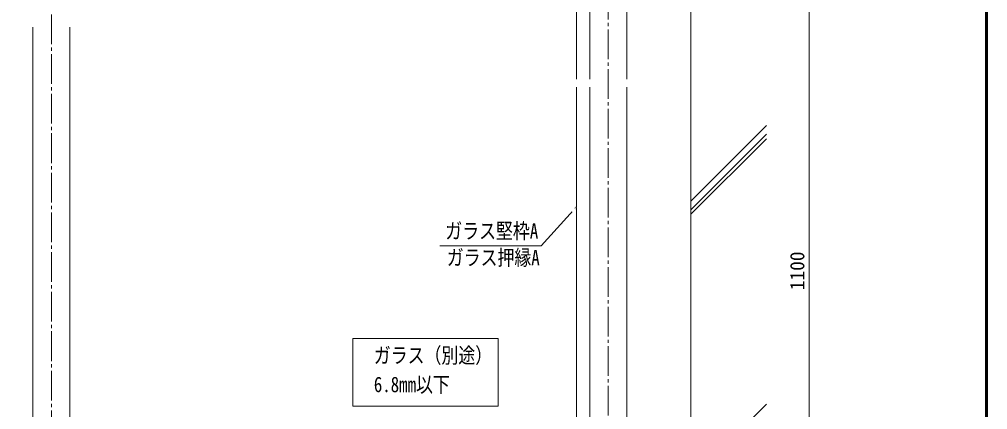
# Model space of a CAD drawing. Units: millimetres at full size; details may follow other scales. Extents: x -3501 to 3497, y -1129 to 1133.
# Drawn here: x 2324 to 3497, y -301 to 172 of the extents above; entities that cross this region are included whole.
import ezdxf
from ezdxf.enums import TextEntityAlignment as Align

# ---------------------------------------------------------------- set-up
doc = ezdxf.new("R2010")
doc.units = ezdxf.units.MM
doc.header["$LTSCALE"] = 4
doc.linetypes.add('CHAIN2', pattern=[12, 9, -1, 1, -1])
for name, color, linetype, lineweight in [('0-0_0', 7, 'Continuous', 18), ('0-1_1手摺寸法', 3, 'Continuous', 18), ('0-4_2躯体線', 4, 'Continuous', 9), ('0-5_3中心線', 2, 'CHAIN2', 18), ('0-7_42ｱﾙﾐ部品', 6, 'Continuous', 18), ('0-9_6ﾊｯﾁﾝｸﾞ', 4, 'Continuous', 9), ('0-F_WAKU', 7, 'Continuous', 18)]:
    doc.layers.add(name, color=color, linetype=linetype, lineweight=lineweight)
doc.styles.add('ＭＳ ゴシック', font='')
doc.styles.get('ＭＳ ゴシック').set_extended_font_data('MS Gothic')

msp = doc.modelspace()

# ---------------------------------------------------------------- linework, layer by layer
at = {"layer": '0-0_0'}
for p, q in [((3014.866, 372.108), (3014.866, 99.581)), ((3059.866, 99.581), (3059.866, 372.108)), ((3014.866, 89.753), (3014.866, -666.69)), ((3059.866, -666.69), (3059.866, 89.753))]:
    msp.add_line(p, q, dxfattribs=at)
for points in [[(2340.165, 162.385), (2340.165, -634.288), (2323.831, -636.808)], [(2385.165, 162.385), (2385.165, -634.288), (2401.478, -636.795)], [(2998.866, -55.4), (2955.924, -102.731), (2833.404, -102.731)]]:
    msp.add_lwpolyline(points, dxfattribs=at)
at = {"layer": '0-1_1手摺寸法'}
for p, q in [((3280.919, 417.108), (3280.919, -682.892)), ((3280.919, -678.292), (3280.919, 412.508))]:
    msp.add_line(p, q, dxfattribs=at)
at = {"layer": '0-4_2躯体線'}
for p, q in [((3137.366, 476.339), (3137.366, -791.43)), ((3137.366, -48.445), (3228.954, 43.144)), ((3137.366, -59.054), (3228.954, 32.535)), ((3137.366, -64.347), (3228.954, 27.241)), ((3137.366, -386.202), (3228.954, -294.613))]:
    msp.add_line(p, q, dxfattribs=at)
at = {"layer": '0-5_3中心線'}
for p, q in [((3037.366, 495.608), (3037.366, -792.622)), ((2362.665, 225.758), (2362.665, -842.622))]:
    msp.add_line(p, q, dxfattribs=at)
at = {"layer": '0-7_42ｱﾙﾐ部品'}
for p, q in [((2998.866, 356.108), (2998.866, 99.581)), ((2998.866, 89.753), (2998.866, -566.892))]:
    msp.add_line(p, q, dxfattribs=at)
at = {"layer": '0-9_6ﾊｯﾁﾝｸﾞ'}
msp.add_lwpolyline([(2903.864, -215.083), (2727.901, -215.083), (2727.901, -297.152), (2903.864, -297.152)], close=True, dxfattribs=at)
at = {"layer": '0-F_WAKU'}
for p, q in [((3494.604, -1126.8), (3494.604, 1130.8)), ((3495.204, -1127.4), (3495.204, 1131.4)), ((3495.804, -1128), (3495.804, 1132)), ((3496.404, -1128.6), (3496.404, 1132.6)), ((3497.004, -1129.2), (3497.004, 1133.2))]:
    msp.add_line(p, q, dxfattribs=at)

# ---------------------------------------------------------------- texts
at = {"layer": '0-0_0', "style": 'ＭＳ ゴシック', "width": 0.8}
for s, p in [('ガラス堅枠A', (2839.909, -99.588)), ('ガラス押縁A', (2841.669, -131.874)), ('ガラス（別途）', (2753.309, -250.418)), ('6.8mm以下', (2753.309, -285.642))]:
    msp.add_text(s, height=18.77, dxfattribs=at).set_placement(p, align=Align.BOTTOM_LEFT)
at = {"layer": '0-1_1手摺寸法', "style": 'ＭＳ ゴシック'}
msp.add_text('1100', height=17.27, rotation=90, dxfattribs=at).set_placement((3280.1, -156.445), align=Align.BOTTOM_LEFT)

# ---------------------------------------------------------------- next in the draw order: wipeouts: each hides what was drawn before it
msp.add_wipeout([(2994.601, -62.168), (2992.543, -60.302), (2998.866, -55.4), (2998.866, -55.4)])

doc.saveas('drawing.dxf')
